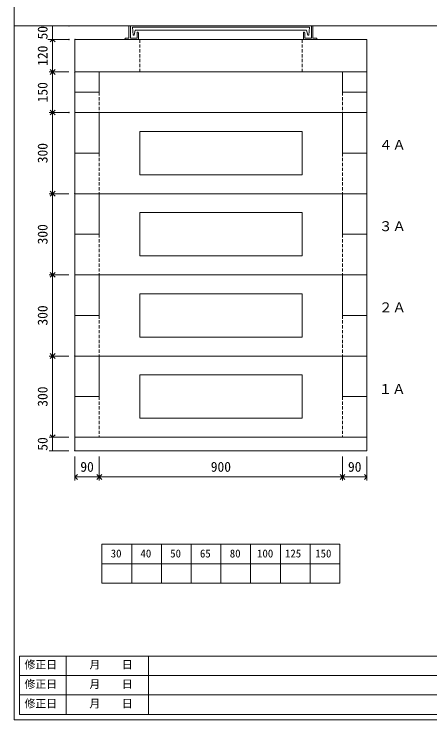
# Model space of a CAD drawing. Units: millimetres, scale not verified. Extents: x -4890 to 18490, y -2296 to 2296.
# Drawn here: x -1230 to 308, y -1979 to 630 of the extents above; entities that cross this region are included whole.
import ezdxf
from ezdxf.enums import TextEntityAlignment as Align

# ---------------------------------------------------------------- set-up
doc = ezdxf.new("R2010")
doc.units = ezdxf.units.MM
doc.header["$LTSCALE"] = 10
doc.header["$PDMODE"] = 32
doc.header["$PDSIZE"] = 2
doc.linetypes.add('DASHED1', pattern=[1.8, 1.2, -0.6])
doc.linetypes.add('USER2', pattern=[50.8, 31.75, -6.35, 6.35, -6.35])
for name, color, linetype, lineweight in [('0-1_Defpoints', 7, 'USER2', 5), ('0-2_waku', 7, 'Continuous', 18), ('0-3_gaikei', 7, 'Continuous', 18), ('0-4_kakure', 7, 'DASHED1', 5), ('0-5_sunpou', 7, 'Continuous', 5), ('0-8_uchigawa', 6, 'Continuous', 18), ('0-A_futa', 3, 'Continuous', 18), ('0-B_GL', 4, 'Continuous', 18), ('0-D_文字１', 7, 'Continuous', 18)]:
    doc.layers.add(name, color=color, linetype=linetype, lineweight=lineweight)
doc.styles.add('ＭＳ ゴシック', font='')
doc.styles.get('ＭＳ ゴシック').set_extended_font_data('MS Gothic')

# ---------------------------------------------------------------- blocks, each defined once
blk = doc.blocks.new('_Open90')
at = {"layer": '0-5_sunpou'}
blk.add_line((0, 0), (-1, 0), dxfattribs=at)
blk.add_lwpolyline([(-0.5, 0.5), (0, 0), (-0.5, -0.5)], dxfattribs=at)
blk = doc.blocks.new('D58')
at = {"layer": '0-1_Defpoints'}
for p in [(442.32, 2744.36), (359.96, 2624.36), (442.32, 2624.36)]:
    blk.add_point(p, dxfattribs=at)
at = {"layer": '0-5_sunpou'}
for p, q in [((420.32, 2744.36), (346.96, 2744.36)), ((359.96, 2726.36), (359.96, 2642.36)), ((420.32, 2624.36), (346.96, 2624.36))]:
    blk.add_line(p, q, dxfattribs=at)
at = {"layer": '0-5_sunpou', "xscale": 18, "yscale": 18}
for p, rotation in [((359.96, 2744.36), 90), ((359.96, 2624.36), 270)]:
    blk.add_blockref('_Open90', p, dxfattribs=dict(at, rotation=rotation))
at = {"layer": '0-5_sunpou', "style": 'ＭＳ ゴシック'}
blk.add_text('120', height=36.66, rotation=90, dxfattribs=at).set_placement((351.96, 2646.86), align=Align.BOTTOM_LEFT)
blk = doc.blocks.new('D59')
at = {"layer": '0-1_Defpoints'}
for p in [(442.32, 2474.36), (359.96, 2174.36), (442.32, 2174.36)]:
    blk.add_point(p, dxfattribs=at)
at = {"layer": '0-5_sunpou'}
for p, q in [((420.32, 2474.36), (346.96, 2474.36)), ((359.96, 2456.36), (359.96, 2192.36)), ((420.32, 2174.36), (346.96, 2174.36))]:
    blk.add_line(p, q, dxfattribs=at)
at = {"layer": '0-5_sunpou', "xscale": 18, "yscale": 18}
for p, rotation in [((359.96, 2474.36), 90), ((359.96, 2174.36), 270)]:
    blk.add_blockref('_Open90', p, dxfattribs=dict(at, rotation=rotation))
at = {"layer": '0-5_sunpou', "style": 'ＭＳ ゴシック'}
blk.add_text('300', height=36.66, rotation=90, dxfattribs=at).set_placement((351.96, 2286.86), align=Align.BOTTOM_LEFT)
blk = doc.blocks.new('D60')
at = {"layer": '0-1_Defpoints'}
for p in [(442.32, 2174.36), (359.96, 1874.36), (442.32, 1874.36)]:
    blk.add_point(p, dxfattribs=at)
at = {"layer": '0-5_sunpou'}
for p, q in [((420.32, 2174.36), (346.96, 2174.36)), ((359.96, 2156.36), (359.96, 1892.36)), ((420.32, 1874.36), (346.96, 1874.36))]:
    blk.add_line(p, q, dxfattribs=at)
at = {"layer": '0-5_sunpou', "xscale": 18, "yscale": 18}
for p, rotation in [((359.96, 2174.36), 90), ((359.96, 1874.36), 270)]:
    blk.add_blockref('_Open90', p, dxfattribs=dict(at, rotation=rotation))
at = {"layer": '0-5_sunpou', "style": 'ＭＳ ゴシック'}
blk.add_text('300', height=36.66, rotation=90, dxfattribs=at).set_placement((351.96, 1986.86), align=Align.BOTTOM_LEFT)
blk = doc.blocks.new('D61')
at = {"layer": '0-1_Defpoints'}
for p in [(442.32, 1574.36), (359.96, 1274.36), (442.32, 1274.36)]:
    blk.add_point(p, dxfattribs=at)
at = {"layer": '0-5_sunpou'}
for p, q in [((420.32, 1574.36), (346.96, 1574.36)), ((359.96, 1556.36), (359.96, 1292.36)), ((420.32, 1274.36), (346.96, 1274.36))]:
    blk.add_line(p, q, dxfattribs=at)
at = {"layer": '0-5_sunpou', "xscale": 18, "yscale": 18}
for p, rotation in [((359.96, 1574.36), 90), ((359.96, 1274.36), 270)]:
    blk.add_blockref('_Open90', p, dxfattribs=dict(at, rotation=rotation))
at = {"layer": '0-5_sunpou', "style": 'ＭＳ ゴシック'}
blk.add_text('300', height=36.66, rotation=90, dxfattribs=at).set_placement((351.96, 1386.86), align=Align.BOTTOM_LEFT)
blk = doc.blocks.new('D54')
at = {"layer": '0-1_Defpoints'}
for p in [(420.32, 2794.36), (359.96, 2744.36), (420.32, 2744.36)]:
    blk.add_point(p, dxfattribs=at)
at = {"layer": '0-5_sunpou'}
for p, q in [((398.32, 2794.36), (346.96, 2794.36)), ((359.96, 2794.36), (359.96, 2744.36)), ((398.32, 2744.36), (346.96, 2744.36))]:
    blk.add_line(p, q, dxfattribs=at)
at = {"layer": '0-5_sunpou', "style": 'ＭＳ ゴシック'}
blk.add_text('50', height=36.66, rotation=90, dxfattribs=at).set_placement((351.96, 2744.36), align=Align.BOTTOM_LEFT)
blk = doc.blocks.new('D49')
at = {"layer": '0-1_Defpoints'}
for p in [(442.32, 1874.36), (359.96, 1574.36), (442.32, 1574.36)]:
    blk.add_point(p, dxfattribs=at)
at = {"layer": '0-5_sunpou'}
for p, q in [((420.32, 1874.36), (346.96, 1874.36)), ((359.96, 1856.36), (359.96, 1592.36)), ((420.32, 1574.36), (346.96, 1574.36))]:
    blk.add_line(p, q, dxfattribs=at)
at = {"layer": '0-5_sunpou', "xscale": 18, "yscale": 18}
for p, rotation in [((359.96, 1874.36), 90), ((359.96, 1574.36), 270)]:
    blk.add_blockref('_Open90', p, dxfattribs=dict(at, rotation=rotation))
at = {"layer": '0-5_sunpou', "style": 'ＭＳ ゴシック'}
blk.add_text('300', height=36.66, rotation=90, dxfattribs=at).set_placement((351.96, 1686.86), align=Align.BOTTOM_LEFT)
blk = doc.blocks.new('D53')
at = {"layer": '0-1_Defpoints'}
for p in [(442.32, 2624.36), (359.96, 2474.36), (420.32, 2474.36)]:
    blk.add_point(p, dxfattribs=at)
at = {"layer": '0-5_sunpou'}
for p, q in [((420.32, 2624.36), (346.96, 2624.36)), ((359.96, 2606.36), (359.96, 2492.36)), ((398.32, 2474.36), (346.96, 2474.36))]:
    blk.add_line(p, q, dxfattribs=at)
at = {"layer": '0-5_sunpou', "xscale": 18, "yscale": 18}
for p, rotation in [((359.96, 2624.36), 90), ((359.96, 2474.36), 270)]:
    blk.add_blockref('_Open90', p, dxfattribs=dict(at, rotation=rotation))
at = {"layer": '0-5_sunpou', "style": 'ＭＳ ゴシック'}
blk.add_text('150', height=36.66, rotation=90, dxfattribs=at).set_placement((351.96, 2511.86), align=Align.BOTTOM_LEFT)
blk = doc.blocks.new('D74')
at = {"layer": '0-1_Defpoints'}
for p in [(442.32, 1274.36), (359.96, 1224.36), (442.32, 1224.36)]:
    blk.add_point(p, dxfattribs=at)
at = {"layer": '0-5_sunpou'}
for p, q in [((420.32, 1274.36), (346.96, 1274.36)), ((359.96, 1274.36), (359.96, 1224.36)), ((420.32, 1224.36), (346.96, 1224.36))]:
    blk.add_line(p, q, dxfattribs=at)
at = {"layer": '0-5_sunpou', "style": 'ＭＳ ゴシック'}
blk.add_text('50', height=36.66, rotation=90, dxfattribs=at).set_placement((351.96, 1224.36), align=Align.BOTTOM_LEFT)

msp = doc.modelspace()

# ---------------------------------------------------------------- linework, layer by layer
at = {"layer": '0-2_waku'}
for p, q in [((-1230, 2295.96), (-1230, -1979.04)), ((-1230, 2295.96), (-1230, -1979.04)), ((-1230, 2295.96), (-1230, -1979.04)), ((-905, -1330.04), (-905, -1474.04)), ((-905, -1330.04), (-905, -1474.04)), ((-905, -1330.04), (-905, -1474.04)), ((-905, -1330.04), (-905, -1474.04)), ((-905, -1330.04), (-25, -1330.04)), ((-795, -1330.04), (-795, -1474.04)), ((-685, -1330.04), (-685, -1474.04)), ((-685, -1330.04), (-685, -1474.04)), ((-575, -1330.04), (-575, -1474.04)), ((-465, -1330.04), (-465, -1474.04)), ((-355, -1330.04), (-355, -1474.04)), ((-245, -1330.04), (-245, -1474.04)), ((-135, -1330.04), (-135, -1474.04)), ((-25, -1330.04), (-25, -1474.04)), ((-905, -1402.04), (-25, -1402.04)), ((-905, -1474.04), (-25, -1474.04)), ((-1210, -1743.04), (-1210, -1959.04)), ((-1210, -1743.04), (818, -1743.04)), ((-1037.5, -1743.04), (-1037.5, -1959.04)), ((-732.5, -1743.04), (-732.5, -1959.04)), ((-732.5, -1743.04), (-732.5, -1959.04)), ((-1210, -1815.04), (818, -1815.04)), ((-1210, -1887.04), (530, -1887.04)), ((-1230, -1979.04), (4890, -1979.04)), ((-1230, -1979.04), (4890, -1979.04)), ((-1210, -1959.04), (818, -1959.04))]:
    msp.add_line(p, q, dxfattribs=at)
at = {"layer": '0-3_gaikei'}
for p, q in [((-1005, 535.96), (75, 535.96)), ((-1005, 415.96), (-1005, 535.96)), ((75, 415.96), (75, 535.96)), ((-915, 415.96), (-1005, 415.96)), ((75, 415.96), (-1005, 415.96)), ((75, 415.96), (-1005, 415.96)), ((75, 415.96), (-1005, 415.96)), ((75, 415.96), (-1005, 415.96)), ((75, 415.96), (-1005, 415.96)), ((-915, 415.96), (-1005, 415.96)), ((-1005, 415.96), (-915, 415.96)), ((-1005, 415.96), (75, 415.96)), ((-1005, 415.96), (75, 415.96)), ((-1005, 415.96), (75, 415.96)), ((-1005, 415.96), (75, 415.96)), ((-1005, 415.96), (75, 415.96)), ((-1005, 415.96), (75, 415.96)), ((-1005, 415.96), (75, 415.96)), ((-1005, 415.96), (75, 415.96)), ((-1005, 415.96), (-1005, 265.96)), ((-915, 415.96), (-15, 415.96)), ((-915, 415.96), (-15, 415.96)), ((-915, 415.96), (-15, 415.96)), ((-915, 415.96), (-15, 415.96)), ((-915, 340.96), (-915, 415.96)), ((-75, 415.96), (-855, 415.96)), ((-15, 415.96), (75, 415.96)), ((-15, 415.96), (75, 415.96)), ((-15, 415.96), (75, 415.96)), ((-15, 340.96), (-15, 415.96)), ((75, 415.96), (75, 265.96)), ((-1005, 340.96), (-915, 340.96)), ((-15, 340.96), (75, 340.96)), ((-1005, 115.96), (-1005, 265.96)), ((75, 265.96), (-1005, 265.96)), ((75, 265.96), (-1005, 265.96)), ((75, 265.96), (-1005, 265.96)), ((75, 265.96), (-1005, 265.96)), ((75, 265.96), (-1005, 265.96)), ((-1005, 265.96), (75, 265.96)), ((-1005, 265.96), (75, 265.96)), ((-1005, 265.96), (75, 265.96)), ((-1005, 265.96), (75, 265.96)), ((-1005, 265.96), (75, 265.96)), ((-1005, 265.96), (75, 265.96)), ((-1005, 265.96), (75, 265.96)), ((-1005, 265.96), (75, 265.96)), ((-1005, 265.96), (75, 265.96)), ((-1005, 265.96), (75, 265.96)), ((-1005, 265.96), (75, 265.96)), ((-915, 265.96), (-915, 115.96)), ((-915, 265.96), (-915, 115.96)), ((-915, 265.96), (-915, 115.96)), ((-915, 265.96), (-915, 115.96)), ((-915, 265.96), (-915, 115.96)), ((-915, 265.96), (-15, 265.96)), ((-915, 265.96), (-15, 265.96)), ((-75, 265.96), (-855, 265.96)), ((-15, 265.96), (-15, 115.96)), ((-15, 265.96), (-15, 115.96)), ((-15, 265.96), (-15, 115.96)), ((-15, 265.96), (-15, 115.96)), ((-15, 265.96), (-15, 115.96)), ((75, 115.96), (75, 265.96)), ((-915, 115.96), (-1005, 115.96)), ((-915, 115.96), (-1005, 115.96)), ((-915, 115.96), (-1005, 115.96)), ((-915, 115.96), (-1005, 115.96)), ((-1005, 115.96), (-1005, -34.04)), ((-1005, 115.96), (-1005, -34.04)), ((-1005, 115.96), (-1005, -34.04)), ((-1005, 115.96), (-1005, -34.04)), ((75, 115.96), (-15, 115.96)), ((75, 115.96), (-15, 115.96)), ((75, 115.96), (-15, 115.96)), ((75, 115.96), (-15, 115.96)), ((75, 115.96), (-15, 115.96)), ((75, 115.96), (75, -34.04)), ((75, 115.96), (75, -34.04)), ((75, 115.96), (75, -34.04)), ((75, 115.96), (75, -34.04)), ((75, 115.96), (75, -34.04)), ((75, -34.04), (-1005, -34.04)), ((75, -34.04), (-1005, -34.04)), ((75, -34.04), (-1005, -34.04)), ((75, -34.04), (-1005, -34.04)), ((75, -34.04), (-1005, -34.04)), ((-1005, -184.04), (-1005, -34.04)), ((-915, -34.04), (-15, -34.04)), ((-915, -34.04), (-915, -184.04)), ((-915, -34.04), (-915, -184.04)), ((-915, -34.04), (-915, -184.04)), ((-915, -34.04), (-915, -184.04)), ((-915, -34.04), (-915, -184.04)), ((-915, -34.04), (-15, -34.04)), ((-75, -34.04), (-855, -34.04)), ((-15, -34.04), (-15, -184.04)), ((-15, -34.04), (-15, -184.04)), ((-15, -34.04), (-15, -184.04)), ((-15, -34.04), (-15, -184.04)), ((-15, -34.04), (-15, -184.04)), ((75, -184.04), (75, -34.04)), ((-1005, -184.04), (-1005, -334.04)), ((-1005, -184.04), (-1005, -334.04)), ((-1005, -184.04), (-1005, -334.04)), ((-1005, -184.04), (-1005, -334.04)), ((-1005, -184.04), (-1005, -334.04)), ((-915, -184.04), (-1005, -184.04)), ((-915, -184.04), (-1005, -184.04)), ((-915, -184.04), (-1005, -184.04)), ((-915, -184.04), (-1005, -184.04)), ((-915, -184.04), (-1005, -184.04)), ((75, -184.04), (-15, -184.04)), ((75, -184.04), (-15, -184.04)), ((75, -184.04), (-15, -184.04)), ((75, -184.04), (-15, -184.04)), ((75, -184.04), (-15, -184.04)), ((75, -184.04), (75, -334.04)), ((75, -184.04), (75, -334.04)), ((75, -184.04), (75, -334.04)), ((75, -184.04), (75, -334.04)), ((75, -184.04), (75, -334.04)), ((75, -334.04), (-1005, -334.04)), ((75, -334.04), (-1005, -334.04)), ((75, -334.04), (-1005, -334.04)), ((75, -334.04), (-1005, -334.04)), ((75, -334.04), (-1005, -334.04)), ((-1005, -484.04), (-1005, -334.04)), ((-915, -334.04), (-15, -334.04)), ((-915, -334.04), (-915, -484.04)), ((-915, -334.04), (-915, -484.04)), ((-915, -334.04), (-915, -484.04)), ((-915, -334.04), (-915, -484.04)), ((-915, -334.04), (-915, -484.04)), ((-75, -334.04), (-855, -334.04)), ((-15, -334.04), (-15, -484.04)), ((-15, -334.04), (-15, -484.04)), ((-15, -334.04), (-15, -484.04)), ((-15, -334.04), (-15, -484.04)), ((-15, -334.04), (-15, -484.04)), ((75, -484.04), (75, -334.04)), ((-1005, -484.04), (-1005, -634.04)), ((-1005, -484.04), (-1005, -634.04)), ((-1005, -484.04), (-1005, -634.04)), ((-1005, -484.04), (-1005, -634.04)), ((-1005, -484.04), (-1005, -634.04)), ((-915, -484.04), (-1005, -484.04)), ((-915, -484.04), (-1005, -484.04)), ((-915, -484.04), (-1005, -484.04)), ((-915, -484.04), (-1005, -484.04)), ((-915, -484.04), (-1005, -484.04)), ((75, -484.04), (-15, -484.04)), ((75, -484.04), (-15, -484.04)), ((75, -484.04), (-15, -484.04)), ((75, -484.04), (-15, -484.04)), ((75, -484.04), (-15, -484.04)), ((75, -484.04), (75, -634.04)), ((75, -484.04), (75, -634.04)), ((75, -484.04), (75, -634.04)), ((75, -484.04), (75, -634.04)), ((75, -484.04), (75, -634.04)), ((-1005, -784.04), (-1005, -634.04)), ((75, -634.04), (-1005, -634.04)), ((75, -634.04), (-1005, -634.04)), ((75, -634.04), (-1005, -634.04)), ((75, -634.04), (-1005, -634.04)), ((75, -634.04), (-1005, -634.04)), ((-915, -634.04), (-915, -784.04)), ((-915, -634.04), (-915, -784.04)), ((-915, -634.04), (-915, -784.04)), ((-915, -634.04), (-915, -784.04)), ((-915, -634.04), (-915, -784.04)), ((-915, -634.04), (-15, -634.04)), ((-75, -634.04), (-855, -634.04)), ((-15, -634.04), (-15, -784.04)), ((-15, -634.04), (-15, -784.04)), ((-15, -634.04), (-15, -784.04)), ((-15, -634.04), (-15, -784.04)), ((-15, -634.04), (-15, -784.04)), ((75, -784.04), (75, -634.04)), ((-1005, -784.04), (-1005, -934.04)), ((-1005, -784.04), (-1005, -934.04)), ((-1005, -784.04), (-1005, -934.04)), ((-1005, -784.04), (-1005, -934.04)), ((-1005, -784.04), (-1005, -934.04)), ((-915, -784.04), (-1005, -784.04)), ((-915, -784.04), (-1005, -784.04)), ((-915, -784.04), (-1005, -784.04)), ((-915, -784.04), (-1005, -784.04)), ((-915, -784.04), (-1005, -784.04)), ((75, -784.04), (-15, -784.04)), ((75, -784.04), (-15, -784.04)), ((75, -784.04), (-15, -784.04)), ((75, -784.04), (-15, -784.04)), ((75, -784.04), (-15, -784.04)), ((75, -784.04), (75, -934.04)), ((75, -784.04), (75, -934.04)), ((75, -784.04), (75, -934.04)), ((75, -784.04), (75, -934.04)), ((75, -784.04), (75, -934.04)), ((-1005, -984.04), (-1005, -934.04)), ((75, -934.04), (-1005, -934.04)), ((75, -934.04), (-1005, -934.04)), ((75, -934.04), (-1005, -934.04)), ((75, -934.04), (-1005, -934.04)), ((75, -934.04), (-1005, -934.04)), ((-75, -934.04), (-855, -934.04)), ((75, -984.04), (75, -934.04)), ((75, -984.04), (-1005, -984.04)), ((75, -984.04), (-1005, -984.04)), ((75, -984.04), (-1005, -984.04))]:
    msp.add_line(p, q, dxfattribs=at)
msp.add_lwpolyline([(-915, 115.96), (-1005, 115.96), (-1005, -34.04)], dxfattribs=at)
at = {"layer": '0-4_kakure'}
for p, q in [((-765, 415.96), (-765, 535.96)), ((-165, 415.96), (-165, 535.96)), ((-915, 340.96), (-915, 265.96)), ((-15, 340.96), (-15, 265.96)), ((-915, 115.96), (-915, -34.04)), ((-15, 115.96), (-15, -34.04)), ((-915, -184.04), (-915, -334.04)), ((-15, -184.04), (-15, -334.04)), ((-915, -484.04), (-915, -634.04)), ((-15, -484.04), (-15, -634.04)), ((-915, -784.04), (-915, -934.04)), ((-15, -784.04), (-15, -934.04))]:
    msp.add_line(p, q, dxfattribs=at)
at = {"layer": '0-5_sunpou'}
for p, q in [((-1027, 585.96), (-1104.86, 585.96)), ((-1027, 535.96), (-1104.86, 535.96)), ((-1005, -1006.04), (-1005, -1093.96)), ((-915, -1006.04), (-915, -1093.96)), ((-915, -1006.04), (-915, -1093.96)), ((-15, -1006.04), (-15, -1093.96)), ((-15, -1006.04), (-15, -1093.96)), ((75, -1006.04), (75, -1093.96)), ((-987, -1080.96), (-933, -1080.96)), ((-897, -1080.96), (-33, -1080.96)), ((3, -1080.96), (57, -1080.96))]:
    msp.add_line(p, q, dxfattribs=at)
at = {"layer": '0-8_uchigawa'}
for p, q in [((-165, 195.96), (-765, 195.96)), ((-765, 195.96), (-765, 35.96)), ((-165, 195.96), (-165, 35.96)), ((-165, 35.96), (-765, 35.96)), ((-165, -104.04), (-765, -104.04)), ((-765, -104.04), (-765, -264.04)), ((-165, -104.04), (-165, -264.04)), ((-165, -264.04), (-765, -264.04)), ((-165, -404.04), (-765, -404.04)), ((-765, -404.04), (-765, -564.04)), ((-165, -404.04), (-165, -564.04)), ((-165, -564.04), (-765, -564.04)), ((-165, -704.04), (-765, -704.04)), ((-765, -704.04), (-765, -864.04)), ((-165, -704.04), (-165, -864.04)), ((-165, -864.04), (-765, -864.04))]:
    msp.add_line(p, q, dxfattribs=at)
at = {"layer": '0-A_futa'}
for p, q in [((-805, 583.96), (-805, 540.96)), ((-800, 585.96), (-800, 540.96)), ((-792.19, 581.46), (-137.86, 581.46)), ((-792.19, 581.46), (-789.7, 551.46)), ((-137.86, 581.46), (-140.11, 551.46)), ((-130, 585.96), (-130, 540.96)), ((-125, 583.96), (-125, 540.96)), ((-789.7, 551.46), (-785.99, 551.46)), ((-781.67, 570.46), (-785.99, 551.46)), ((-781.67, 570.46), (-148.33, 570.46)), ((-775, 560.96), (-775, 540.96)), ((-773, 562.96), (-772, 562.96)), ((-770, 560.96), (-770, 535.96)), ((-160, 560.96), (-160, 535.96)), ((-157, 562.96), (-158, 562.96)), ((-155, 560.96), (-155, 540.96)), ((-148.33, 570.46), (-144.01, 551.46)), ((-140.11, 551.46), (-144.01, 551.46)), ((-820, 538.96), (-820, 537.96)), ((-818, 540.96), (-805, 540.96)), ((-770, 535.96), (-818, 535.96)), ((-800, 540.96), (-775, 540.96)), ((-160, 535.96), (-112, 535.96)), ((-130, 540.96), (-155, 540.96)), ((-112, 540.96), (-125, 540.96)), ((-110, 538.96), (-110, 537.96))]:
    msp.add_line(p, q, dxfattribs=at)
for centre, start, end in [((-773, 560.96), 90, 180), ((-772, 560.96), 0, 90), ((-158, 560.96), 90, 180), ((-157, 560.96), 0, 90), ((-818, 538.96), 90, 180), ((-818, 537.96), 180, 270), ((-112, 538.96), 0, 90), ((-112, 537.96), 270, 0)]:
    msp.add_arc(centre, 2, start, end, dxfattribs=at)
at = {"layer": '0-B_GL'}
msp.add_line((-1230, 585.96), (4890, 585.96), dxfattribs=at)
msp.add_line((-1230, 585.96), (4890, 585.96), dxfattribs=at)
msp.add_line((-1230, 585.96), (4890, 585.96), dxfattribs=at)
msp.add_line((-1230, 585.96), (4890, 585.96), dxfattribs=at)

# ---------------------------------------------------------------- block references
at = {"layer": '0-5_sunpou'}
for name in ['D54', 'D58', 'D53', 'D59', 'D60', 'D49', 'D61', 'D74']:
    msp.add_blockref(name, (-1447.32, -2208.4), dxfattribs=at)
at = {"layer": '0-5_sunpou', "xscale": 18, "yscale": 18, "rotation": 180}
for p in [(-1005, -1080.96), (-915, -1080.96), (-15, -1080.96)]:
    msp.add_blockref('_Open90', p, dxfattribs=at)
at = {"layer": '0-5_sunpou', "xscale": 18, "yscale": 18}
for p in [(-915, -1080.96), (-15, -1080.96), (75, -1080.96)]:
    msp.add_blockref('_Open90', p, dxfattribs=at)

# ---------------------------------------------------------------- texts
at = {"layer": '0-5_sunpou', "style": 'ＭＳ ゴシック'}
for s, p in [('90', (-985, -1072.96)), ('900', (-502.5, -1072.96)), ('90', (5, -1072.96))]:
    msp.add_text(s, height=36.66, dxfattribs=at).set_placement(p, align=Align.BOTTOM_LEFT)
at = {"layer": '0-D_文字１', "style": 'ＭＳ ゴシック'}
for s, height, p in [('４Ａ', 36.66, (119.32, 117.08)), ('３Ａ', 36.66, (119.63, -183.48)), ('２Ａ', 36.66, (119.63, -483.48)), ('１Ａ', 36.66, (118.31, -785.34)), ('30', 29.33, (-872.54, -1387.47)), ('40', 29.33, (-762.54, -1387.47)), ('50', 29.33, (-652.54, -1387.47)), ('65', 29.33, (-542.54, -1387.47)), ('80', 29.33, (-432.14, -1387.47)), ('100', 29.33, (-331.26, -1387.47)), ('125', 29.33, (-227.87, -1387.47)), ('150', 29.33, (-116.11, -1387.47)), ('修正日', 29.33, (-1191.35, -1798.33)), ('\u3000\u3000月\u3000\u3000日', 29.33, (-1031.2, -1798.33)), ('修正日', 29.33, (-1191.35, -1870.33)), ('\u3000\u3000月\u3000\u3000日', 29.33, (-1031.2, -1870.33)), ('修正日', 29.33, (-1191.35, -1942.33)), ('\u3000\u3000月\u3000\u3000日', 29.33, (-1031.2, -1942.33))]:
    msp.add_text(s, height=height, dxfattribs=at).set_placement(p, align=Align.BOTTOM_LEFT)

doc.saveas('drawing.dxf')
